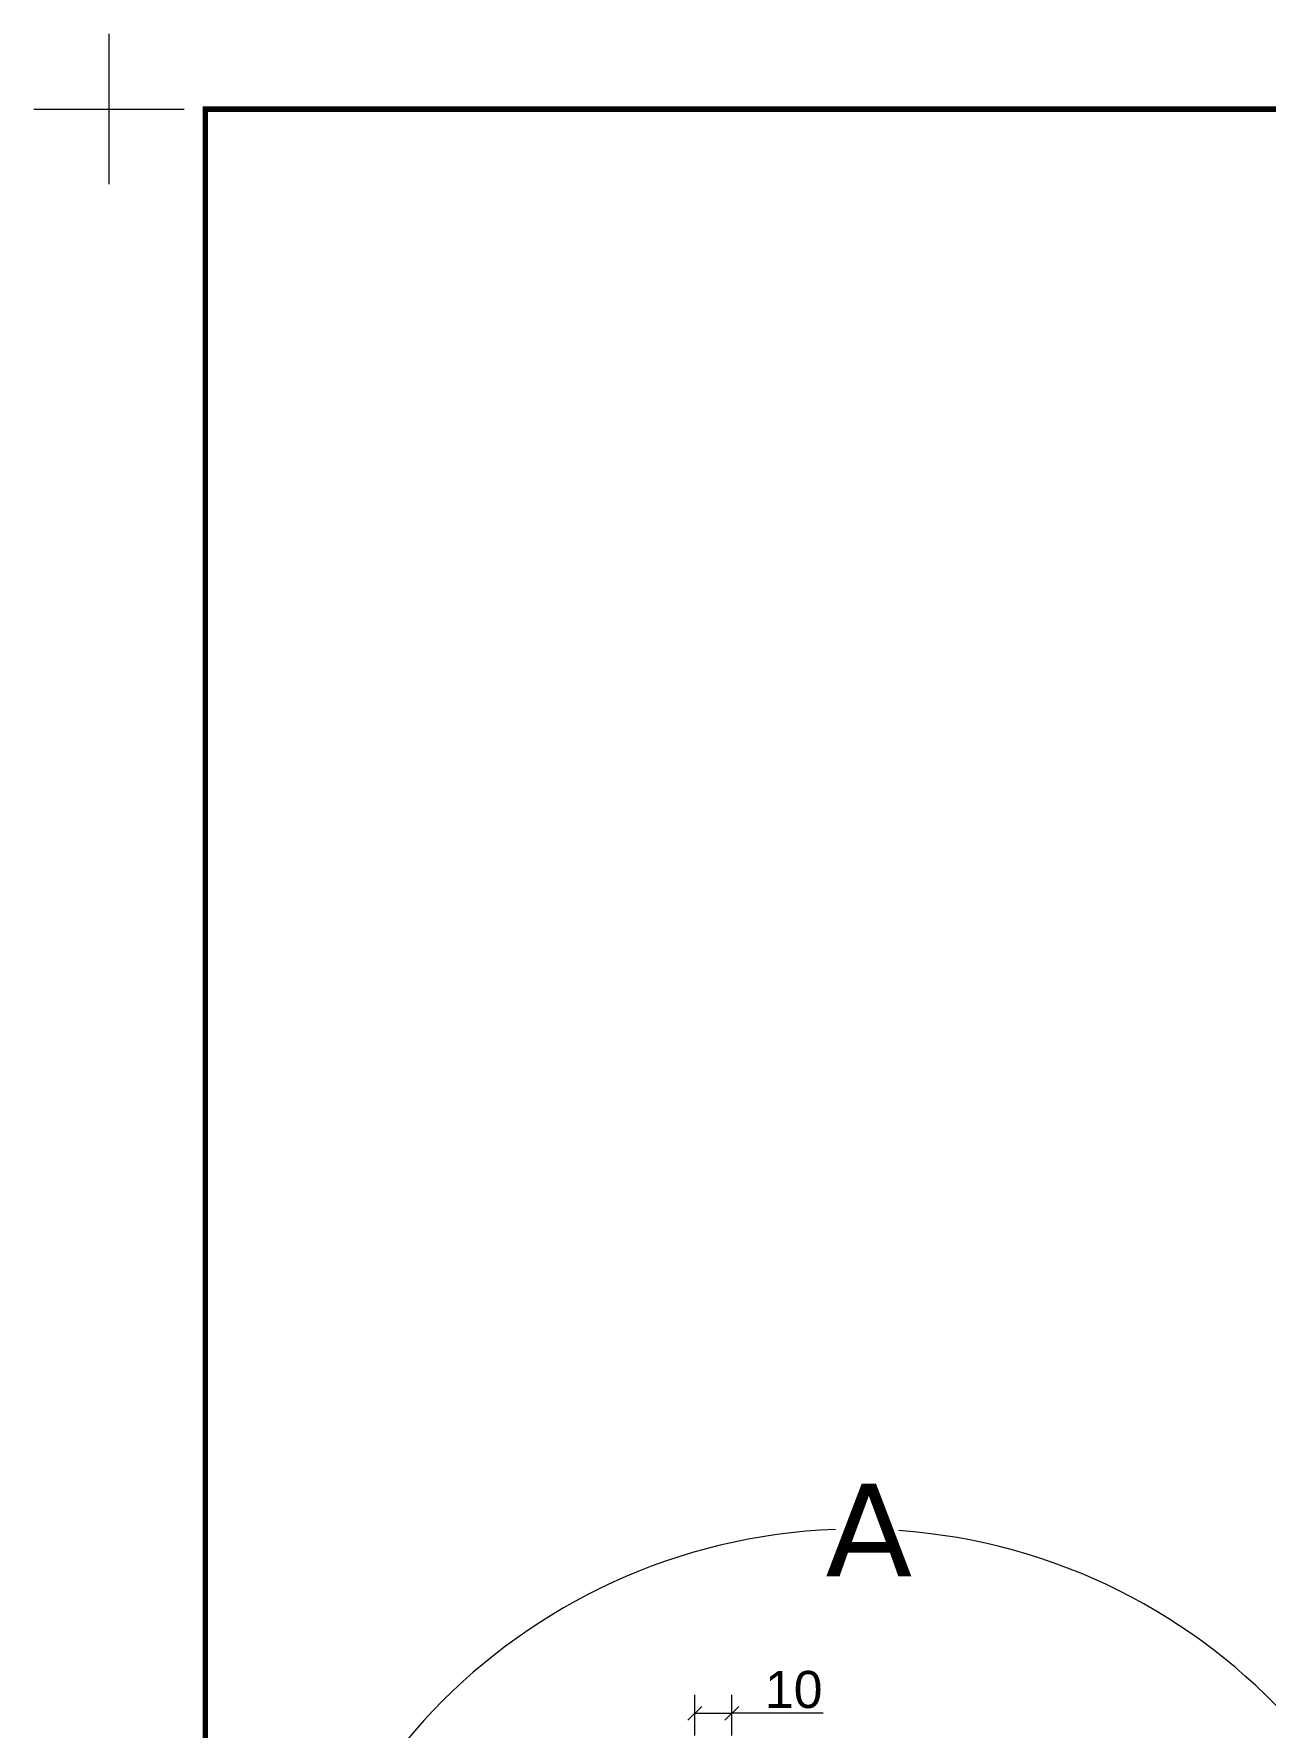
# Model space of a CAD drawing. Header units: millimetres. Extents: x 446 to 2479, y 3132 to 6007.
# Drawn here: x 446 to 1109, y 5095 to 6007 of the extents above; entities that cross this region are included whole.
import ezdxf

# ---------------------------------------------------------------- set-up
doc = ezdxf.new("R2010")
doc.units = ezdxf.units.MM
doc.header["$LTSCALE"] = 30
doc.layers.get('Defpoints').update_dxf_attribs({"lineweight": 9})
doc.layers.add('FAKRO TEXT', color=80, linetype='Continuous', lineweight=9)
doc.layers.add('FAKRO WINDOW', color=7, linetype='Continuous', lineweight=20)
doc.styles.add('FAKRO', font='arial.ttf')
doc.styles.get("Standard").update_dxf_attribs({"font": 'arial.ttf'})
doc.dimstyles.new('FAKRO', dxfattribs={"dimscale": 5, "dimtxt": 2, "dimasz": 1.5, "dimexe": 2, "dimexo": 13, "dimgap": 0.5, "dimtad": 1, "dimdec": 0, "dimrnd": 0.1, "dimzin": 1, "dimdsep": 46, "dimtxsty": 'Standard', "dimblk": 'OBLIQUE', "dimcen": 2, "dimclrd": 3, "dimclre": 3, "dimclrt": 3, "dimadec": 0, "dimazin": 0, "dimtfac": 1, "dimtdec": 0, "dimtix": 1, "dimtmove": 2, "dimatfit": 3, "dimldrblk": 'OBLIQUE', "dimfxl": 1, "dimfxlon": 1, "dimtolj": 1, "dimarcsym": 0})

# ---------------------------------------------------------------- blocks, each defined once
blk = doc.blocks.new('Krzyżyk')
at = {"layer": 'FAKRO TEXT'}
for p, q in [((0, 40.52), (0, -40.52)), ((-40.52, 0), (40.52, 0))]:
    blk.add_line(p, q, dxfattribs=at)
blk = doc.blocks.new('_Oblique')
at = {"color": 0, "linetype": 'ByBlock', "lineweight": -2}
blk.add_line((-0.5, -0.5), (0.5, 0.5), dxfattribs=at)
blk = doc.blocks.new('*D35')
at = {"layer": 'Defpoints', "color": 0, "transparency": 16777216}
for p in [(-1104.47, 3972.21), (-1124.47, 3845.28), (-1104.47, 3845.28)]:
    blk.add_point(p, dxfattribs=at)
at = {"layer": 'FAKRO TEXT', "color": 3, "lineweight": -2, "transparency": 16777216}
for p, q in [((-1124.47, 3960.28), (-1124.47, 3982.21)), ((-1104.47, 3960.28), (-1104.47, 3982.21)), ((-1124.47, 3972.21), (-1104.47, 3972.21)), ((-1055.35, 3972.21), (-1104.47, 3972.21))]:
    blk.add_line(p, q, dxfattribs=at)
at = {"layer": 'FAKRO TEXT', "color": 3, "lineweight": -2, "transparency": 16777216, "xscale": 7.5, "yscale": 7.5, "zscale": 7.5, "rotation": 180}
blk.add_blockref('_Oblique', (-1124.47, 3972.21), dxfattribs=at)
at = {"layer": 'FAKRO TEXT', "color": 3, "lineweight": -2, "transparency": 16777216, "xscale": 7.5, "yscale": 7.5, "zscale": 7.5}
blk.add_blockref('_Oblique', (-1104.47, 3972.21), dxfattribs=at)
at = {"layer": 'FAKRO TEXT', "color": 3, "transparency": 16777216, "insert": (-1071.2, 3984.93), "char_height": 20, "attachment_point": 5}
blk.add_mtext('\\A1;10', dxfattribs=at)
blk = doc.blocks.new('A$C234713B4')
at = {"layer": 'FAKRO TEXT'}
blk.add_arc((315.54, 315.58), 315.59, 92.11856, 85.9301, dxfattribs=at)
at = {"layer": 'FAKRO TEXT', "insert": (298.41, 655.71), "char_height": 50, "width": 75.4026, "attachment_point": 1, "style": 'FAKRO'}
blk.add_mtext('{\\fVerdana|b0|i0|c238|p34;A}', dxfattribs=at)
at = {"layer": 'FAKRO TEXT'}
dim = blk.add_linear_dim(base=(248.1, 531.92), p1=(228.1, 404.98), p2=(248.1, 404.98), text='10', dimstyle='FAKRO', override={"dimtxt": 4, "dimexo": 23, "dimtmove": 1, "dimfxlon": 0}, dxfattribs=at)
dim.commit()
dim.dimension.update_dxf_attribs({"geometry": '*D35', "text_midpoint": (281.37, 523.26), "dimtype": 128, "insert": (1352.57, -3440.3)})

msp = doc.modelspace()

# ---------------------------------------------------------------- linework, layer by layer
at = {"layer": 'FAKRO TEXT', "const_width": 3}
msp.add_lwpolyline([(2438.42, 5966.97), (538.42, 5966.97), (538.42, 3196.79), (2438.42, 3196.79)], close=True, dxfattribs=at)

# ---------------------------------------------------------------- block references
at = {"layer": 'Defpoints', "rotation": 90}
msp.add_blockref('Krzyżyk', (486.56, 5966.97), dxfattribs=at)
at = {"layer": 'FAKRO WINDOW'}
msp.add_blockref('A$C234713B4', (574.05, 4570.75), dxfattribs=at)

doc.saveas('drawing.dxf')
